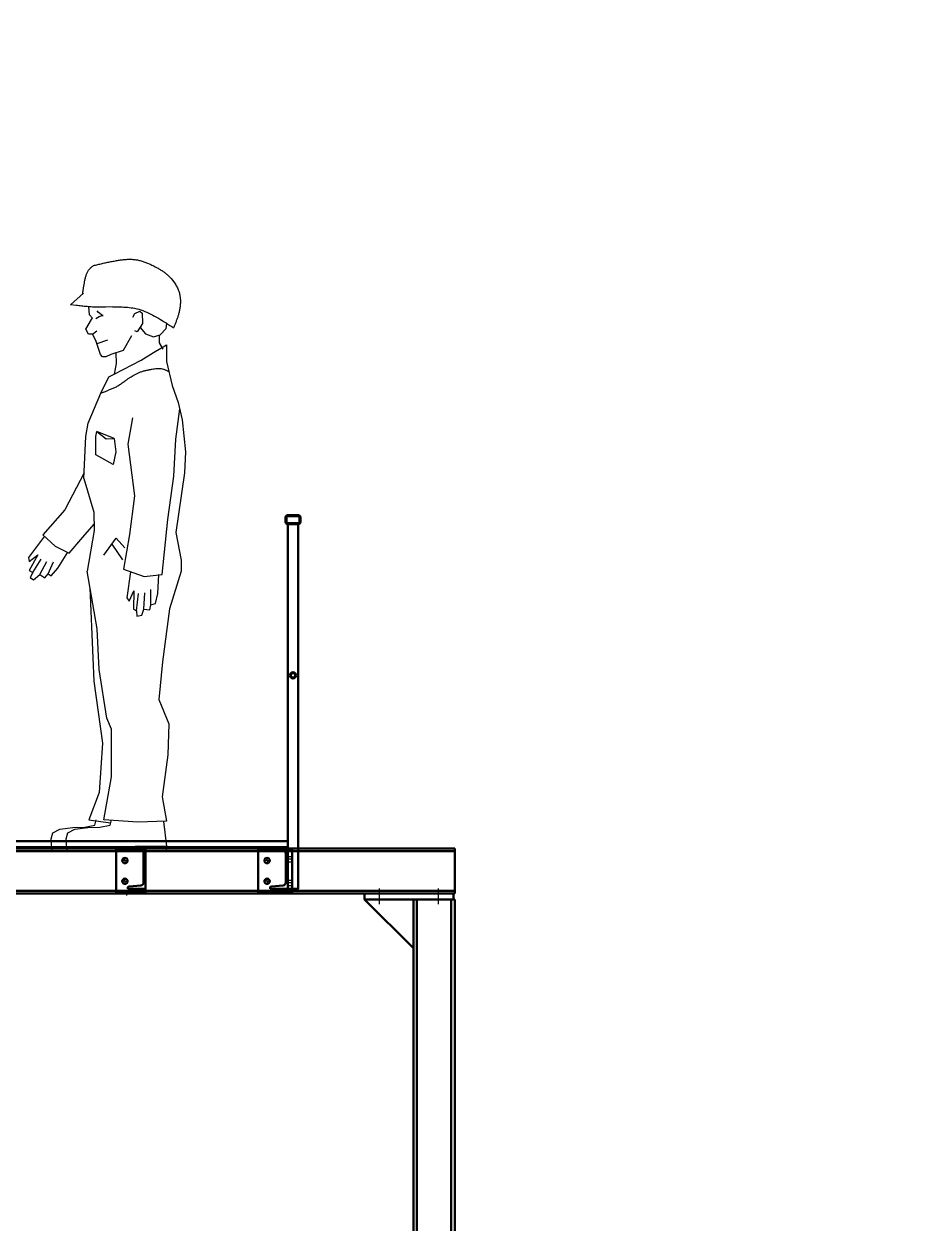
# Model space of a CAD drawing. Header units: millimetres. Extents: x 0 to 118800, y 79635 to 177025.
# Drawn here: x 69811 to 72825, y 108103 to 112152 of the extents above; entities that cross this region are included whole.
import ezdxf

# ---------------------------------------------------------------- set-up
doc = ezdxf.new("R2010")
doc.units = ezdxf.units.MM
doc.header["$LTSCALE"] = 200
for name, pattern in [('AM_DIN_F_W050', [6.25, 4.75, -1.5]), ('AM_DIN_F_W050x2', [3.125, 2.25, -0.875]), ('AM_DIN_G_W050', [13.75, 9.75, -1.5, 1, -1.5]), ('AM_DIN_G_W050x2', [6.875, 4.75, -0.875, 0.375, -0.875]), ('AM_ISO08W050x2', [9, 6, -0.75, 1.5, -0.75])]:
    doc.linetypes.add(name, pattern=pattern)
for name, color, linetype, lineweight in [('AM_0', 7, 'Continuous', 50), ('AM_0N', 7, 'Continuous', 50), ('AM_3', 6, 'AM_DIN_F_W050', 25), ('AM_3N', 6, 'AM_DIN_F_W050', 25), ('AM_7', 4, 'AM_DIN_G_W050', 25), ('AM_7N', 4, 'AM_DIN_G_W050', 25), ('AM_8', 1, 'Continuous', 25)]:
    doc.layers.add(name, color=color, linetype=linetype, lineweight=lineweight)
doc.layers.add('CYAN', color=4, linetype='Continuous')

# ---------------------------------------------------------------- blocks, each defined once
blk = doc.blocks.new('*U863')
at = {"layer": 'AM_3N', "linetype": 'AM_DIN_F_W050x2'}
for p, q in [((-49, -15), (-49, 0)), ((-31, -15), (-31, 0))]:
    blk.add_line(p, q, dxfattribs=at)
at = {"layer": 'AM_7N', "linetype": 'AM_DIN_G_W050x2'}
blk.add_line((-40, 3), (-40, -18), dxfattribs=at)
blk = doc.blocks.new('*U864')
at = {"layer": 'AM_3N', "linetype": 'AM_DIN_F_W050x2'}
for p, q in [((31, -15), (31, 0)), ((49, -15), (49, 0))]:
    blk.add_line(p, q, dxfattribs=at)
at = {"layer": 'AM_7N', "linetype": 'AM_DIN_G_W050x2'}
blk.add_line((40, 3), (40, -18), dxfattribs=at)
blk = doc.blocks.new('160erPlatte')
at = {"layer": 'AM_0'}
blk.add_lwpolyline([(-75, -15), (75, -15), (75, 0), (-75, 0)], close=True, dxfattribs=at)
at = {"layer": 'AM_3N'}
for name in ['*U863', '*U864']:
    blk.add_blockref(name, (0, 0), dxfattribs=at)
blk = doc.blocks.new('*U326')
at = {"layer": 'AM_3', "linetype": 'AM_DIN_F_W050x2'}
for p, q in [((70148, 109212.4), (70148, 109225.4)), ((70166, 109212.4), (70166, 109225.4))]:
    blk.add_line(p, q, dxfattribs=at)
at = {"layer": 'AM_7', "linetype": 'AM_DIN_G_W050x2'}
blk.add_line((70157, 109228.4), (70157, 109209.4), dxfattribs=at)
blk = doc.blocks.new('ma profil')
at = {"layer": 'CYAN'}
for p, q in [((278.8, 1884.3), (321.9, 1844.6)), ((88.3, 1823.6), (80.5, 1815.8)), ((105.2, 1814.8), (88.3, 1823.6)), ((178.9, 1837.2), (203.9, 1836.6)), ((258.3, 1810.4), (259.7, 1838.9)), ((303.4, 1842.3), (321.9, 1844.6)), ((-0.3, 1764.9), (-2.9, 1781.9)), ((80.5, 1815.8), (79.3, 1781.5)), ((111.4, 1802.4), (105.2, 1814.8)), ((247.5, 1799.2), (258.3, 1810.4)), ((251.2, 1795.5), (247.5, 1799.2)), ((269.9, 1761.9), (251.2, 1795.5)), ((19.9, 1743.2), (-0.3, 1764.9)), ((41.5, 1736.2), (19.9, 1743.2)), ((23, 1742.2), (23.1, 1716.6)), ((69.3, 1746.2), (41.5, 1736.2)), ((87.4, 1767.4), (69.3, 1746.2)), ((79.3, 1781.5), (96.8, 1753.1)), ((96.8, 1753.1), (105.5, 1756.5)), ((247.8, 1745.6), (233.1, 1756.8)), ((236.3, 1724.6), (247.8, 1745.6)), ((247.8, 1745.6), (261.5, 1745.2)), ((261.5, 1745.2), (269.9, 1761.9)), ((-2.5, 1709.7), (-2.5, 1653.7)), ((42.2, 1683.5), (-2.5, 1709.7)), ((23.1, 1716.6), (9.9, 1695.3)), ((116.5, 1739.3), (144.5, 1690.2)), ((232.5, 1713.4), (195.7, 1726.6)), ((221.1, 1677.3), (236.3, 1724.6)), ((83.3, 1657.4), (42.2, 1683.5)), ((144.5, 1690.2), (186.5, 1677)), ((169.5, 1682.4), (167.7, 1646.8)), ((186.5, 1677), (202.7, 1668.6)), ((202.7, 1668.6), (213.9, 1668.6)), ((213.9, 1668.6), (221.1, 1677.3)), ((-2.5, 1653.7), (-21.2, 1571.6)), ((175.1, 1610.5), (83.3, 1657.4)), ((167.7, 1646.8), (175.1, 1610.5)), ((192.7, 1601.3), (175.1, 1610.5)), ((219.5, 1546.3), (192.7, 1601.3)), ((-21.2, 1571.6), (-40.8, 1514.8)), ((262.4, 1444.7), (219.5, 1546.3)), ((-40.8, 1514.8), (-55.1, 1456.6)), ((-33.7, 1390.6), (-47.3, 1493.2)), ((113.1, 1463.4), (128.1, 1373.8)), ((-55.1, 1456.6), (-66, 1347.7)), ((269.9, 1400), (262.4, 1444.7)), ((-26.3, 1265.7), (-33.7, 1390.6)), ((174.3, 1393), (168.7, 1348)), ((174.3, 1393), (232.9, 1416.4)), ((201.9, 1391.6), (174.3, 1393)), ((232.9, 1416.4), (201.9, 1391.6)), ((236.3, 1400), (232.9, 1416.4)), ((237.1, 1338.2), (236.3, 1400)), ((277.3, 1258.2), (269.9, 1400)), ((-66, 1347.7), (-62.2, 1276.8)), ((128.1, 1373.8), (105.7, 1199.5)), ((168.7, 1348), (177.6, 1304.9)), ((177.6, 1304.9), (237.1, 1338.2)), ((-62.2, 1276.8), (-33.4, 1076)), ((-6.3, 1120.1), (-26.3, 1265.7)), ((277.3, 1258.2), (243.3, 1144.8)), ((276.3, 1276.9), (341.1, 1152.8)), ((105.7, 1199.5), (122.6, 1068.9)), ((243.3, 1144.8), (242.1, 1082)), ((341.1, 1152.8), (416.1, 1068.3)), ((13.2, 933.4), (-6.3, 1120.1)), ((280.2, 1060.2), (242.5, 1104)), ((-33.4, 1076), (-51, 981.9)), ((122.6, 1068.9), (143, 952.2)), ((167.6, 1056.3), (138.6, 1023.5)), ((210, 999.7), (167.6, 1056.3)), ((242.1, 1082), (266.1, 944.7)), ((326.1, 1005.5), (280.2, 1060.2)), ((416.1, 1068.3), (373.9, 1030.1)), ((410.4, 1063.1), (463.4, 991.4)), ((182.2, 1036.2), (147, 983)), ((373.9, 1030.1), (326.1, 1005.5)), ((-51, 981.9), (-51, 944.7)), ((364.4, 954.8), (331, 1008.8)), ((397.6, 935.6), (379, 977.1)), ((426.1, 934.2), (402.3, 977.8)), ((449.8, 940.4), (421.7, 985.6)), ((462, 977.3), (431.9, 1000.5)), ((431.9, 1000.5), (462.1, 947.4)), ((463.4, 991.4), (462, 977.3)), ((-51, 944.7), (-11.6, 818.2)), ((73.9, 926.7), (13.2, 933.4)), ((27.3, 870.1), (23.6, 933.6)), ((143, 952.2), (73.9, 926.7)), ((119.3, 943.4), (131.8, 855.2)), ((232.5, 750.7), (266.1, 944.7)), ((387.4, 928.9), (364.4, 954.8)), ((397.6, 935.6), (387.4, 928.9)), ((409.3, 922.1), (397.6, 935.6)), ((426.1, 934.2), (409.3, 922.1)), ((446.5, 915.6), (426.1, 934.2)), ((462.1, 947.4), (449.8, 940.4)), ((449.8, 940.4), (457.8, 924.3)), ((457.8, 924.3), (446.5, 915.6)), ((35.1, 836.4), (27.3, 870.1)), ((50.6, 831.9), (50.8, 882.8)), ((75, 817.1), (71.6, 872.3)), ((98.8, 811.3), (92.4, 869.9)), ((123.8, 843.5), (108.4, 878.2)), ((108.4, 878.2), (109.7, 817.1)), ((131.8, 855.2), (123.8, 843.5)), ((256.4, 888.6), (242.9, 574)), ((-11.6, 818.2), (11.2, 639.1)), ((50.6, 831.9), (35.1, 836.4)), ((54.4, 814.5), (50.6, 831.9)), ((75, 817.1), (54.4, 814.5)), ((80.8, 796.5), (75, 817.1)), ((98.8, 811.3), (98.1, 793.3)), ((109.7, 817.1), (98.8, 811.3)), ((98.1, 793.3), (80.8, 796.5)), ((225.1, 612.7), (232.5, 750.7)), ((11.2, 639.1), (23.6, 511.9)), ((199, 448.5), (225.1, 612.7)), ((242.9, 574), (213.7, 364.8)), ((23.6, 511.9), (-10, 429.8)), ((184, 411.2), (199, 448.5)), ((-10, 429.8), (-6.3, 325.4)), ((184, 250.7), (184, 411.2)), ((213.7, 364.8), (225.1, 197.9)), ((-6.3, 325.4), (12.4, 183.6)), ((209.2, 105.6), (184, 250.7)), ((12.4, 183.6), (-1.5, 100.5)), ((225.1, 197.9), (260.7, 105.5)), ((8.3, 100.2), (-2.3, 16.4)), ((-1.5, 100.5), (94.5, 97.7)), ((94.5, 97.7), (209.2, 105.6)), ((188.7, 87.3), (184, 105.2)), ((260.7, 105.5), (186.6, 95.4)), ((223.3, 80.9), (188.7, 87.3)), ((239.6, 87.3), (235, 105.2)), ((274.2, 80.9), (239.6, 87.3)), ((263.1, 79.9), (223.3, 80.9)), ((307.5, 73.5), (263.1, 79.9)), ((314, 79.9), (274.2, 80.9)), ((330.6, 62), (307.5, 73.5)), ((358.5, 73.5), (314, 79.9)), ((336.6, 41.5), (330.6, 62)), ((334, 9.6), (336.6, 41.5)), ((381.6, 62), (358.5, 73.5)), ((387.5, 41.5), (381.6, 62)), ((384.9, 9.6), (387.5, 41.5)), ((92.4, 17.1), (-2.3, 16.4)), ((-2.3, 16.4), (0, 0)), ((0, 0), (92.4, 0)), ((92.4, 17.1), (139.3, 11.9)), ((92.4, 0), (92.4, 17.1)), ((334, 9.6), (139.3, 11.9)), ((139.3, 11.9), (162.5, 0)), ((162.5, 0), (383.8, 0)), ((332.9, 0), (334, 9.6)), ((384.9, 9.6), (334, 9.6)), ((383.8, 0), (384.9, 9.6))]:
    blk.add_line(p, q, dxfattribs=at)
for centre, radius, start, end in [((163.5, 1742.5), 263.1, 111.9257, 114.7325), ((140.7, 1799.2), 202, 108.2939, 111.9318), ((128, 1837.8), 161.4, 103.7761, 108.2987), ((121.3, 1864.8), 133.6, 98.3405, 103.7736), ((121.1, 1863.6), 134.7, 92.3767, 98.1735), ((122.4, 1831), 167.3, 87.6813, 92.3741), ((120.4, 1779.5), 218.9, 84.0703, 87.6853), ((111.3, 1692.2), 306.7, 81.4796, 84.0735), ((84.2, 1511.1), 489.8, 79.8593, 81.4846), ((37.6, 1246.2), 758.7, 78.7611, 79.918), ((-1.8, 1047.9), 960.9, 77.8517, 78.7603), ((-79.7, 686.1), 1331.1, 77.1978, 77.8515), ((-273, -164.5), 2203.3, 76.8035, 77.1974), ((90.3, 1837.2), 144.5, 131.9409, 144.2201), ((97, 1829.6), 154.6, 127.6489, 131.9203), ((111.2, 1811.3), 177.8, 123.9524, 127.6458), ((131.2, 1781.5), 213.6, 120.8747, 123.948), ((160.3, 1732.8), 270.4, 118.4384, 120.873), ((206.8, 1647), 367.9, 116.6417, 118.4407), ((206, 1650.2), 364.8, 114.7309, 116.7565), ((-1274, -4433.4), 6588, 76.67163, 76.80327), ((-44.3, 1623.7), 456.6, 50.0945, 50.7303), ((152.4, 1858.8), 150.1, 48.1736, 50.0988), ((194.4, 1905.7), 87.1, 44.8842, 48.1656), ((213.5, 1924.8), 60.1, 40.1855, 44.8881), ((224.7, 1934.2), 45.5, 34.0197, 40.1828), ((227.4, 1936), 42.3, 27.0525, 34.0152), ((209.3, 1926.8), 62.5, 22.3026, 27.0629), ((203.8, 1924.5), 68.5, 17.9019, 22.301), ((146.6, 1906), 128.6, 15.5499, 17.9022), ((67.3, 1852), 117.1, 151.1157, 158.6488), ((78.8, 1845.7), 130.1, 144.305, 151.1329), ((136.1, 1903.1), 139.5, 13.375, 15.5501), ((-197.9, 1823.7), 482.9, 12.6746, 13.3757), ((82.3, 1886.7), 195.6, 10.9513, 12.6715), ((-623.8, 1750.1), 914.8, 10.5876, 10.9535), ((34.8, 1873.2), 244.8, 9.2241, 10.5873), ((-285.3, 1818.2), 569.6, 8.9331, 9.5197), ((-505.7, 1783.6), 792.7, 8.5618, 8.931), ((69, 1855.6), 117.9, 173.9352, 179.8854), ((55.1, 1857), 103.9, 167.2039, 173.935), ((55.2, 1856.7), 104.1, 158.6433, 167.0549), ((-638.4, 1763.6), 926.8, 8.2457, 8.5624), ((-1200.4, 1682.2), 1494.7, 8.0491, 8.2456), ((-1730.5, 1607.2), 2030.1, 7.9046, 8.0495), ((-11083.2, 308.7), 11472.6, 7.87856, 7.9042), ((86.3, 1855.5), 135.2, 179.8778, 185.0935), ((106.1, 1857.3), 155, 185.0885, 189.6508), ((127, 1860.8), 176.3, 189.6415, 193.6455), ((169.4, 1574.1), 266.9, 110.0006, 116.2439), ((146.1, 1637.9), 199, 101.7264, 109.9998), ((144.7, 1644.6), 192.2, 94.5271, 101.7276), ((161.1, 1438.5), 398.9, 91.008, 94.5265), ((163.3, 1312.8), 524.7, 88.2965, 91.0083), ((219.8, 2521.5), 685.1, 268.6659, 270.7525), ((188.8, 1856.4), 53.9, 295.93, 323.0828), ((220.4, 2336.3), 499.9, 270.9657, 273.1197), ((213, 2470.7), 634.5, 273.1212, 274.8114), ((192.3, 2717.1), 881.7, 274.812, 276.0251), ((131.2, 3295.9), 1463.7, 276.0256, 276.7554), ((155.8, 1867.8), 205.9, 193.6599, 196.7692), ((209.1, 1883.9), 261.6, 196.7707, 199.2089), ((306.4, 1917.8), 364.6, 199.21, 200.9554), ((533, 2004.6), 607.2, 200.9567, 202.0054), ((1167, -13.7), 2143.1, 123.0062, 123.8204), ((379.9, 1198), 698.2, 120.5313, 123.0068), ((226.6, 1458), 396.3, 116.2437, 120.5308), ((206.6, 1758), 50.3, 53.6315, 83.4493), ((1659.5, 2459.9), 1822.3, 202.005, 202.3544), ((234.7, 1212.2), 474.2, 120.6358, 121.1678), ((72.7, 1485.8), 156.2, 119.0306, 120.6354), ((41.1, 1542.8), 91, 116.2944, 119.0284), ((28.6, 1568), 62.8, 112.3932, 116.305), ((22.7, 1582.3), 47.4, 107.2387, 112.3842), ((21.7, 1585.5), 44, 97.7157, 107.2401), ((24.5, 1564.9), 64.8, 91.1733, 97.7224), ((24.8, 1552.8), 77, 85.5456, 91.167), ((19.1, 1480.1), 149.8, 82.6135, 85.546), ((14.4, 1444.2), 186, 80.244, 82.615), ((-49.9, 1070.1), 565.7, 79.1149, 80.2413), ((21.6, 1442.1), 186.8, 75.7487, 79.117), ((1.3, 1362.1), 269.4, 73.4387, 75.7484), ((39.5, 1490.5), 135.4, 68.8761, 73.4367), ((30.9, 1468.1), 159.4, 61.8174, 68.8789), ((39.8, 1484.8), 140.4, 58.1669, 61.8156), ((-55.7, 1331), 321.5, 56.5674, 58.1685), ((10.6, 1431.5), 201.1, 53.998, 56.568), ((-412, 849.8), 920.1, 53.4331, 53.9955), ((-70.8, 1309.8), 347.4, 52.2418, 53.4367), ((555.8, 2126.8), 682.2, 232.6547, 233.2616), ((302.6, 1787.6), 258.9, 233.255, 234.8485), ((244.7, 1705.4), 158.4, 234.8524, 237.4467), ((220.8, 1667.9), 113.9, 237.4456, 241.0433), ((219.8, 1666.7), 112.4, 241.1928, 244.3229), ((235.6, 1699.5), 148.8, 244.3164, 246.6914), ((262.9, 1763), 217.9, 246.6974, 248.3223), ((329.5, 1930.5), 398.2, 248.3169, 249.2087), ((948.5, 3560.4), 2141.7, 249.2066, 249.3724), ((-511.4, -312), 1996.8, 69.1561, 69.3136), ((-709.4, -832.2), 2553.4, 69.034, 69.157), ((-1071, -1775.6), 3563.7, 68.9443, 69.0323), ((-1917.5, -3973.4), 5918.9, 68.88814, 68.94106), ((-6188.7, -15038), 17779.3, 68.87313, 68.89075)]:
    blk.add_arc(centre, radius, start, end, dxfattribs=at)
blk = doc.blocks.new('*U857')
at = {"layer": 'AM_0N', "extrusion": (0, 0, -1)}
for radius in [10.7, 7.45]:
    blk.add_circle((-26, 720.4), radius, dxfattribs=at)
blk = doc.blocks.new('*U858')
at = {"layer": 'AM_0N'}
for p, q in [((7.4, 1261), (44.6, 1261)), ((7.4, 1257.8), (44.6, 1257.8)), ((1, 1237.4), (1, 1254.6)), ((4.2, 1237.4), (4.2, 1254.6)), ((44.6, 1234.2), (7.4, 1234.2)), ((44.6, 1231), (7.4, 1231)), ((47.8, 1254.6), (47.8, 1237.4)), ((51, 1254.6), (51, 1237.4))]:
    blk.add_line(p, q, dxfattribs=at)
at = {"layer": 'AM_0N', "extrusion": (0, 0, -1)}
for centre, radius, start, end in [((-7.4, 1254.6), 6.4, 0, 90), ((-7.4, 1254.6), 3.2, 0, 90), ((-44.6, 1254.6), 6.4, 90, 180), ((-44.6, 1254.6), 3.2, 90, 180), ((-7.4, 1237.4), 6.4, 270, 0), ((-7.4, 1237.4), 3.2, 270, 360), ((-44.6, 1237.4), 6.4, 180, 270), ((-44.6, 1237.4), 3.2, 180, 270)]:
    blk.add_arc(centre, radius, start, end, dxfattribs=at)
blk = doc.blocks.new('A$C7C4D54BA')
at = {"layer": 'AM_0'}
blk.add_lwpolyline([(8.5, 1231), (43.5, 1231), (43.5, 0), (8.5, 0)], close=True, dxfattribs=at)
at = {"layer": 'AM_3'}
for p, q in [((10.5, 1231), (10.5, 0)), ((41.5, 0), (41.5, 1231))]:
    blk.add_line(p, q, dxfattribs=at)
at = {"layer": 'AM_0N'}
for name in ['*U858', '*U857']:
    blk.add_blockref(name, (0, 0), dxfattribs=at)
blk = doc.blocks.new('Stütze I')
at = {"layer": 'AM_0'}
blk.add_line((177, 977.4), (12, 812.4), dxfattribs=at)
for points in [[(-123, 977.4), (177, 977.4), (177, 997.4), (-123, 997.4)], [(-158, -1105), (42, -1105), (42, -1090), (-158, -1090)]]:
    blk.add_lwpolyline(points, close=True, dxfattribs=at)
at = {"layer": 'AM_0N'}
for p, q in [((12, 977.4), (-128, 977.4)), ((-128, 977.4), (-128, -1090)), ((-116, 977.4), (-116, -1090)), ((0, 977.4), (0, -1090)), ((12, -1090), (12, 977.4)), ((-128, -1090), (12, -1090))]:
    blk.add_line(p, q, dxfattribs=at)
at = {"layer": 'AM_7', "linetype": 'AM_ISO08W050x2'}
for p, q in [((-73, 960.9), (-73, 1014)), ((127, 960.9), (127, 1014)), ((-58, -1108), (-58, -1087))]:
    blk.add_line(p, q, dxfattribs=at)
blk = doc.blocks.new('*U145')
at = {"layer": 'AM_0N'}
for p, q in [((-22031.2, 39171), (-22031.2, 39311)), ((-22031.2, 39311), (-21971.2, 39311)), ((-22024.2, 39289.9), (-22024.2, 39192)), ((-21975.8, 39303), (-22015, 39299.9)), ((-21971.2, 39311), (-21971.2, 39308)), ((-21971.2, 39171), (-22031.2, 39171)), ((-22015, 39182.1), (-21975.8, 39178.9)), ((-21971.2, 39174), (-21971.2, 39171))]:
    blk.add_line(p, q, dxfattribs=at)
for centre, radius, start, end in [((-22014.2, 39289.9), 10, 94.5739, 180), ((-21976.2, 39308), 5, 274.5739, 360), ((-22014.2, 39192), 10, 180, 265.4261), ((-21976.2, 39174), 5, 0, 85.4261)]:
    blk.add_arc(centre, radius, start, end, dxfattribs=at)
blk = doc.blocks.new('*U342')
at = {"layer": 'AM_0N'}
for p, q in [((66049.3, 109368.4), (66049.3, 109216.4)), ((71265.3, 109368.4), (66049.3, 109368.4)), ((71265.3, 109359.4), (66049.3, 109359.4)), ((71265.3, 109216.4), (71265.3, 109368.4)), ((71265.3, 109225.4), (66049.3, 109225.4)), ((66049.3, 109216.4), (71265.3, 109216.4))]:
    blk.add_line(p, q, dxfattribs=at)

msp = doc.modelspace()

# ---------------------------------------------------------------- hatches: boundary and pattern name
at = {"layer": 'AM_8'}
h = msp.add_hatch(dxfattribs=at)
h.set_pattern_fill('_USER', color=256, scale=250, angle=45, style=0, pattern_type=0)
h.set_pattern_definition([(45, (0, 87739.12), (-176.7767, 176.7767), [])])
edge = h.paths.add_edge_path()
edge.add_spline(control_points=[(52506.3, 114026.7), (53025, 113505.7), (54006.9, 112519.5), (56306.6, 114436.4), (58445.1, 111717), (60988, 112762.9), (62629, 114644.2), (65406.3, 113057.6), (68907.8, 113567.8), (71375.6, 114329.3), (72825.5, 114776.7)], knot_values=[0, 0, 0, 0, 1902.313772, 3600.69156, 7084.878528, 9203.002601, 11035.218845, 13881.063392, 17072.115979, 21616.931395, 21616.931395, 21616.931395, 21616.931395], degree=3, periodic=0)
edge.add_line((60973.3, 114776.7), (72825.5, 114776.7))
edge.add_line((60473.3, 114026.7), (52506.3, 114026.7))
edge.add_line((60473.3, 114026.7), (60473.3, 114776.7))

# ---------------------------------------------------------------- linework, layer by layer
at = {"layer": 'AM_0'}
for points in [[(69686.3, 109372.4), (70701.3, 109372.4), (70701.3, 109393.4), (69686.3, 109393.4)], [(70221.3, 109367.4), (70121.3, 109367.4), (70121.3, 109217.4), (70221.3, 109217.4)], [(70701.3, 109367.4), (70601.3, 109367.4), (70601.3, 109217.4), (70701.3, 109217.4)]]:
    msp.add_lwpolyline(points, close=True, dxfattribs=at)
for centre in [(70151.3, 109327.4), (70631.3, 109327.4), (70151.3, 109257.4), (70631.3, 109257.4)]:
    msp.add_circle(centre, 9, dxfattribs=at)
at = {"layer": 'AM_7'}
for p, q in [((70151.3, 109327.4), (70139.6, 109327.4)), ((70151.3, 109327.4), (70151.3, 109339.1)), ((70151.3, 109327.4), (70151.3, 109315.7)), ((70151.3, 109327.4), (70163, 109327.4)), ((70631.3, 109327.4), (70619.6, 109327.4)), ((70631.3, 109327.4), (70631.3, 109339.1)), ((70631.3, 109327.4), (70631.3, 109315.7)), ((70631.3, 109327.4), (70643, 109327.4)), ((70151.3, 109257.4), (70139.6, 109257.4)), ((70151.3, 109257.4), (70151.3, 109269.1)), ((70151.3, 109257.4), (70151.3, 109245.7)), ((70151.3, 109257.4), (70163, 109257.4)), ((70631.3, 109257.4), (70619.6, 109257.4)), ((70631.3, 109257.4), (70631.3, 109269.1)), ((70631.3, 109257.4), (70631.3, 109245.7)), ((70631.3, 109257.4), (70643, 109257.4))]:
    msp.add_line(p, q, dxfattribs=at)

# ---------------------------------------------------------------- block references
at = {"layer": 'AM_0', "xscale": -1}
msp.add_blockref('ma profil', (70289.8, 109359.4), dxfattribs=at)
at = {"layer": 'AM_0', "extrusion": (0, 0, -1), "zscale": -1}
for name, p in [('A$C7C4D54BA', (-70744.8, 109232.4)), ('Stütze I', (-71137.3, 108218.9))]:
    msp.add_blockref(name, p, dxfattribs=at)
at = {"layer": 'AM_0', "extrusion": (0, 0, -1), "zscale": -1, "rotation": 90}
msp.add_blockref('160erPlatte', (-70716.3, 109292.4), dxfattribs=at)
at = {"layer": 'AM_0N'}
msp.add_blockref('*U342', (0, 0), dxfattribs=at)
at = {"layer": 'AM_0N', "extrusion": (0, 0, -1), "zscale": -1}
for p in [(-48190.1, 70061.4), (-48670.1, 70061.4)]:
    msp.add_blockref('*U145', p, dxfattribs=at)
at = {"layer": 'AM_3'}
msp.add_blockref('*U326', (0, 0), dxfattribs=at)

doc.saveas('drawing.dxf')
